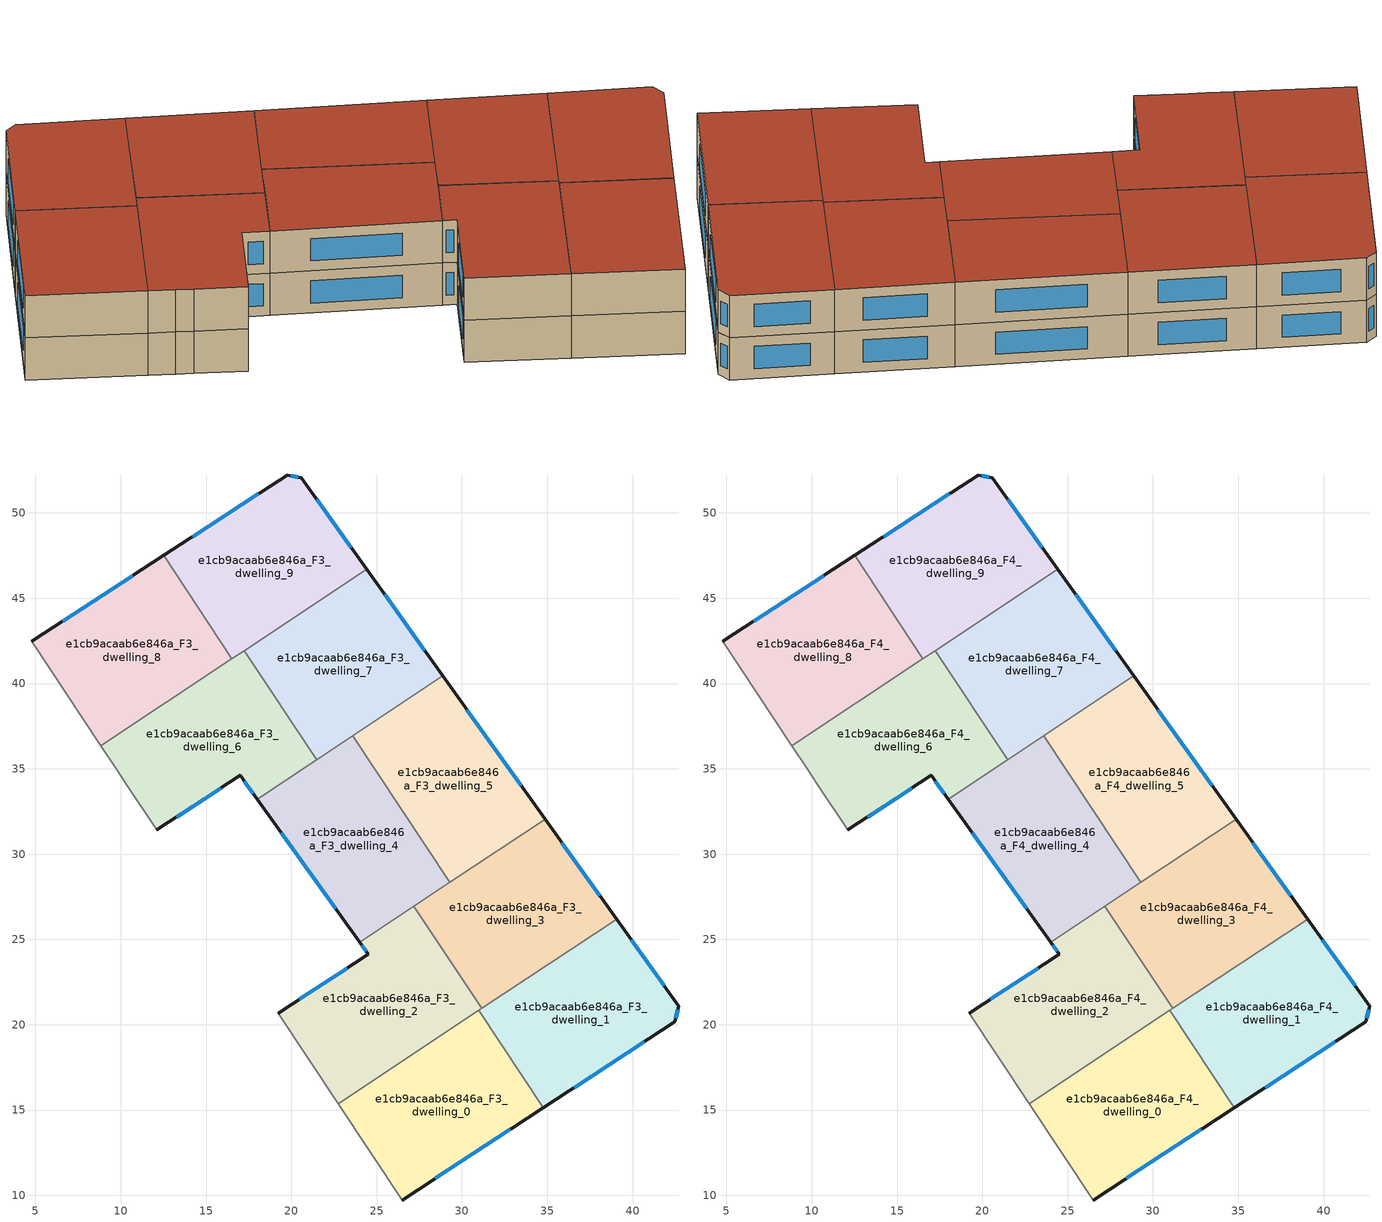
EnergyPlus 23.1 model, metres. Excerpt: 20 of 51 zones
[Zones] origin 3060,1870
e1cb9acaab6e846a_F3_dwelling_0
 floor to e1cb9acaab6e846a_F2_dwelling_0 (EU_floor_Construction): 30.98,20.84 34.77,15.13 26.5,9.73 22.76,15.38 z9
 wall outside (EU_wall_Construction): 26.5,9.73 34.77,15.13 z9:12
 wall to e1cb9acaab6e846a_F3_dwelling_1 (EU_wall_Construction): 34.77,15.13 30.98,20.84 z9:12
 wall adiabatic (EU_wall_Construction): 22.76,15.38 26.5,9.73 z9:12
 wall to e1cb9acaab6e846a_F3_dwelling_2 (EU_wall_Construction): 30.98,20.84 22.76,15.38 z9:12
 window (EU_Window_Construction): 28.44,11 32.83,13.86 z9.7:11.3
e1cb9acaab6e846a_F3_dwelling_1
 floor to e1cb9acaab6e846a_F2_dwelling_1 (EU_floor_Construction): 39.06,26.19 42.71,21.08 42.49,20.17 34.77,15.13 30.98,20.84 z9
 wall outside (EU_wall_Construction): 34.77,15.13 42.49,20.17 42.71,21.08 39.06,26.19 z9:12
 wall to e1cb9acaab6e846a_F3_dwelling_3 (EU_wall_Construction): 39.06,26.19 31.17,20.96 z9:12
 wall to e1cb9acaab6e846a_F3_dwelling_2 (EU_wall_Construction): 31.17,20.96 30.98,20.84 z9:12
 window (EU_Window_Construction): 41.85,22.28 39.92,24.99 / 42.54,20.39 42.66,20.87 / 36.58,16.31 40.67,18.99 z9.7:11.3
e1cb9acaab6e846a_F3_dwelling_2
 floor to e1cb9acaab6e846a_F2_dwelling_2 (EU_floor_Construction): 27.19,26.95 31.17,20.96 22.76,15.38 19.24,20.68 24.51,24.13 24,24.84 z9
 wall outside (EU_wall_Construction): 24,24.84 24.51,24.13 19.24,20.68 z9:12
 wall to e1cb9acaab6e846a_F3_dwelling_3 (EU_wall_Construction): 31.17,20.96 27.19,26.95 z9:12
 wall adiabatic (EU_wall_Construction): 19.24,20.68 22.76,15.38 z9:12
 wall to e1cb9acaab6e846a_F3_dwelling_4 (EU_wall_Construction): 27.19,26.95 24,24.84 z9:12
 window (EU_Window_Construction): 24.12,24.67 24.39,24.3 / 23.27,23.32 20.48,21.49 z9.7:11.3
e1cb9acaab6e846a_F3_dwelling_3
 floor to e1cb9acaab6e846a_F2_dwelling_3 (EU_floor_Construction): 34.88,32.05 39.06,26.19 31.17,20.96 27.19,26.95 z9
 wall outside (EU_wall_Construction): 39.06,26.19 34.88,32.05 z9:12
 wall to e1cb9acaab6e846a_F3_dwelling_5 (EU_wall_Construction): 34.88,32.05 29.29,28.35 z9:12
 wall to e1cb9acaab6e846a_F3_dwelling_4 (EU_wall_Construction): 29.29,28.35 27.19,26.95 z9:12
 window (EU_Window_Construction): 38.08,27.57 35.86,30.68 z9.7:11.3
e1cb9acaab6e846a_F3_dwelling_4
 floor to e1cb9acaab6e846a_F2_dwelling_4 (EU_floor_Construction): 23.59,36.94 29.29,28.35 24,24.84 18.01,33.23 z9
 wall outside (EU_wall_Construction): 18.01,33.23 24,24.84 z9:12
 wall to e1cb9acaab6e846a_F3_dwelling_5 (EU_wall_Construction): 29.29,28.35 23.59,36.94 z9:12
 wall to e1cb9acaab6e846a_F3_dwelling_6 (EU_wall_Construction): 21.48,35.53 18.01,33.23 z9:12
 wall to e1cb9acaab6e846a_F3_dwelling_7 (EU_wall_Construction): 23.59,36.94 21.48,35.53 z9:12
 window (EU_Window_Construction): 19.41,31.26 22.59,26.81 z9.7:11.3
e1cb9acaab6e846a_F3_dwelling_5
 floor to e1cb9acaab6e846a_F2_dwelling_5 (EU_floor_Construction): 28.88,40.45 34.88,32.05 29.29,28.35 23.59,36.94 z9
 wall outside (EU_wall_Construction): 34.88,32.05 28.88,40.45 z9:12
 wall to e1cb9acaab6e846a_F3_dwelling_7 (EU_wall_Construction): 28.88,40.45 23.59,36.94 z9:12
 window (EU_Window_Construction): 33.47,34.02 30.29,38.48 z9.7:11.3
e1cb9acaab6e846a_F3_dwelling_6
 floor to e1cb9acaab6e846a_F2_dwelling_6 (EU_floor_Construction): 17.23,41.93 21.48,35.53 18.01,33.23 17.02,34.61 12.12,31.42 10.33,34.11 9.73,35 8.83,36.36 z9
 wall outside (EU_wall_Construction): 12.12,31.42 17.02,34.61 18.01,33.23 z9:12
 wall adiabatic (EU_wall_Construction): 8.83,36.36 9.73,35 10.33,34.11 12.12,31.42 z9:12
 wall to e1cb9acaab6e846a_F3_dwelling_8 (EU_wall_Construction): 16.52,41.46 8.83,36.36 z9:12
 wall to e1cb9acaab6e846a_F3_dwelling_7 (EU_wall_Construction): 21.48,35.53 17.23,41.93 z9:12
 wall to e1cb9acaab6e846a_F3_dwelling_9 (EU_wall_Construction): 17.23,41.93 16.52,41.46 z9:12
 window (EU_Window_Construction): 17.25,34.29 17.77,33.56 / 13.27,32.17 15.87,33.86 z9.7:11.3
e1cb9acaab6e846a_F3_dwelling_7
 floor to e1cb9acaab6e846a_F2_dwelling_7 (EU_floor_Construction): 24.42,46.7 28.88,40.45 21.48,35.53 17.23,41.93 z9
 wall outside (EU_wall_Construction): 28.88,40.45 24.42,46.7 z9:12
 wall to e1cb9acaab6e846a_F3_dwelling_9 (EU_wall_Construction): 24.42,46.7 17.23,41.93 z9:12
 window (EU_Window_Construction): 27.83,41.92 25.46,45.23 z9.7:11.3
e1cb9acaab6e846a_F3_dwelling_8
 floor to e1cb9acaab6e846a_F2_dwelling_8 (EU_floor_Construction): 12.51,47.51 16.52,41.46 8.83,36.36 4.78,42.47 z9
 wall outside (EU_wall_Construction): 12.51,47.51 4.78,42.47 z9:12
 wall to e1cb9acaab6e846a_F3_dwelling_9 (EU_wall_Construction): 16.52,41.46 12.51,47.51 z9:12
 wall adiabatic (EU_wall_Construction): 4.78,42.47 8.83,36.36 z9:12
 window (EU_Window_Construction): 10.7,46.33 6.6,43.66 z9.7:11.3
e1cb9acaab6e846a_F3_dwelling_9
 floor to e1cb9acaab6e846a_F2_dwelling_9 (EU_floor_Construction): 20.59,52.06 24.42,46.7 16.52,41.46 12.51,47.51 19.76,52.23 z9
 wall outside (EU_wall_Construction): 24.42,46.7 20.59,52.06 19.76,52.23 12.51,47.51 z9:12
 window (EU_Window_Construction): 18.06,51.12 14.21,48.62 / 20.39,52.1 19.95,52.19 / 23.52,47.96 21.49,50.8 z9.7:11.3
e1cb9acaab6e846a_F4_dwelling_0
 floor to e1cb9acaab6e846a_F3_dwelling_0 (EU_floor_Construction): 30.98,20.84 34.77,15.13 26.5,9.73 22.76,15.38 z12
 wall outside (EU_wall_Construction): 26.5,9.73 34.77,15.13 z12:15
 wall to e1cb9acaab6e846a_F4_dwelling_1 (EU_wall_Construction): 34.77,15.13 30.98,20.84 z12:15
 wall adiabatic (EU_wall_Construction): 22.76,15.38 26.5,9.73 z12:15
 wall to e1cb9acaab6e846a_F4_dwelling_2 (EU_wall_Construction): 30.98,20.84 22.76,15.38 z12:15
 window (EU_Window_Construction): 28.44,11 32.83,13.86 z12.7:14.3
 roof outside (EU_roof_Construction): 34.77,15.13 30.98,20.84 22.76,15.38 26.5,9.73 z15
e1cb9acaab6e846a_F4_dwelling_1
 floor to e1cb9acaab6e846a_F3_dwelling_1 (EU_floor_Construction): 39.06,26.19 42.71,21.08 42.49,20.17 34.77,15.13 30.98,20.84 z12
 wall outside (EU_wall_Construction): 34.77,15.13 42.49,20.17 42.71,21.08 39.06,26.19 z12:15
 wall to e1cb9acaab6e846a_F4_dwelling_3 (EU_wall_Construction): 39.06,26.19 31.17,20.96 z12:15
 wall to e1cb9acaab6e846a_F4_dwelling_2 (EU_wall_Construction): 31.17,20.96 30.98,20.84 z12:15
 window (EU_Window_Construction): 41.85,22.28 39.92,24.99 / 42.54,20.39 42.66,20.87 / 36.58,16.31 40.67,18.99 z12.7:14.3
 roof outside (EU_roof_Construction): 42.49,20.17 42.71,21.08 39.06,26.19 30.98,20.84 34.77,15.13 z15
e1cb9acaab6e846a_F4_dwelling_2
 floor to e1cb9acaab6e846a_F3_dwelling_2 (EU_floor_Construction): 27.19,26.95 31.17,20.96 22.76,15.38 19.24,20.68 24.51,24.13 24,24.84 z12
 wall outside (EU_wall_Construction): 24,24.84 24.51,24.13 19.24,20.68 z12:15
 wall to e1cb9acaab6e846a_F4_dwelling_3 (EU_wall_Construction): 31.17,20.96 27.19,26.95 z12:15
 wall adiabatic (EU_wall_Construction): 19.24,20.68 22.76,15.38 z12:15
 wall to e1cb9acaab6e846a_F4_dwelling_4 (EU_wall_Construction): 27.19,26.95 24,24.84 z12:15
 window (EU_Window_Construction): 24.12,24.67 24.39,24.3 / 23.27,23.32 20.48,21.49 z12.7:14.3
 roof outside (EU_roof_Construction): 31.17,20.96 27.19,26.95 24,24.84 24.51,24.13 19.24,20.68 22.76,15.38 z15
e1cb9acaab6e846a_F4_dwelling_3
 floor to e1cb9acaab6e846a_F3_dwelling_3 (EU_floor_Construction): 34.88,32.05 39.06,26.19 31.17,20.96 27.19,26.95 z12
 wall outside (EU_wall_Construction): 39.06,26.19 34.88,32.05 z12:15
 wall to e1cb9acaab6e846a_F4_dwelling_5 (EU_wall_Construction): 34.88,32.05 29.29,28.35 z12:15
 wall to e1cb9acaab6e846a_F4_dwelling_4 (EU_wall_Construction): 29.29,28.35 27.19,26.95 z12:15
 window (EU_Window_Construction): 38.08,27.57 35.86,30.68 z12.7:14.3
 roof outside (EU_roof_Construction): 39.06,26.19 34.88,32.05 27.19,26.95 31.17,20.96 z15
e1cb9acaab6e846a_F4_dwelling_4
 floor to e1cb9acaab6e846a_F3_dwelling_4 (EU_floor_Construction): 23.59,36.94 29.29,28.35 24,24.84 18.01,33.23 z12
 wall outside (EU_wall_Construction): 18.01,33.23 24,24.84 z12:15
 wall to e1cb9acaab6e846a_F4_dwelling_5 (EU_wall_Construction): 29.29,28.35 23.59,36.94 z12:15
 wall to e1cb9acaab6e846a_F4_dwelling_6 (EU_wall_Construction): 21.48,35.53 18.01,33.23 z12:15
 wall to e1cb9acaab6e846a_F4_dwelling_7 (EU_wall_Construction): 23.59,36.94 21.48,35.53 z12:15
 window (EU_Window_Construction): 19.41,31.26 22.59,26.81 z12.7:14.3
 roof outside (EU_roof_Construction): 29.29,28.35 23.59,36.94 18.01,33.23 24,24.84 z15
e1cb9acaab6e846a_F4_dwelling_5
 floor to e1cb9acaab6e846a_F3_dwelling_5 (EU_floor_Construction): 28.88,40.45 34.88,32.05 29.29,28.35 23.59,36.94 z12
 wall outside (EU_wall_Construction): 34.88,32.05 28.88,40.45 z12:15
 wall to e1cb9acaab6e846a_F4_dwelling_7 (EU_wall_Construction): 28.88,40.45 23.59,36.94 z12:15
 window (EU_Window_Construction): 33.47,34.02 30.29,38.48 z12.7:14.3
 roof outside (EU_roof_Construction): 34.88,32.05 28.88,40.45 23.59,36.94 29.29,28.35 z15
e1cb9acaab6e846a_F4_dwelling_6
 floor to e1cb9acaab6e846a_F3_dwelling_6 (EU_floor_Construction): 17.23,41.93 21.48,35.53 18.01,33.23 17.02,34.61 12.12,31.42 10.33,34.11 9.73,35 8.83,36.36 z12
 wall outside (EU_wall_Construction): 12.12,31.42 17.02,34.61 18.01,33.23 z12:15
 wall adiabatic (EU_wall_Construction): 8.83,36.36 9.73,35 10.33,34.11 12.12,31.42 z12:15
 wall to e1cb9acaab6e846a_F4_dwelling_8 (EU_wall_Construction): 16.52,41.46 8.83,36.36 z12:15
 wall to e1cb9acaab6e846a_F4_dwelling_7 (EU_wall_Construction): 21.48,35.53 17.23,41.93 z12:15
 wall to e1cb9acaab6e846a_F4_dwelling_9 (EU_wall_Construction): 17.23,41.93 16.52,41.46 z12:15
 window (EU_Window_Construction): 17.25,34.29 17.77,33.56 / 13.27,32.17 15.87,33.86 z12.7:14.3
 roof outside (EU_roof_Construction): 18.01,33.23 21.48,35.53 17.23,41.93 8.83,36.36 9.73,35 10.33,34.11 12.12,31.42 17.02,34.61 z15
e1cb9acaab6e846a_F4_dwelling_7
 floor to e1cb9acaab6e846a_F3_dwelling_7 (EU_floor_Construction): 24.42,46.7 28.88,40.45 21.48,35.53 17.23,41.93 z12
 wall outside (EU_wall_Construction): 28.88,40.45 24.42,46.7 z12:15
 wall to e1cb9acaab6e846a_F4_dwelling_9 (EU_wall_Construction): 24.42,46.7 17.23,41.93 z12:15
 window (EU_Window_Construction): 27.83,41.92 25.46,45.23 z12.7:14.3
 roof outside (EU_roof_Construction): 28.88,40.45 24.42,46.7 17.23,41.93 21.48,35.53 z15
e1cb9acaab6e846a_F4_dwelling_8
 floor to e1cb9acaab6e846a_F3_dwelling_8 (EU_floor_Construction): 12.51,47.51 16.52,41.46 8.83,36.36 4.78,42.47 z12
 wall outside (EU_wall_Construction): 12.51,47.51 4.78,42.47 z12:15
 wall to e1cb9acaab6e846a_F4_dwelling_9 (EU_wall_Construction): 16.52,41.46 12.51,47.51 z12:15
 wall adiabatic (EU_wall_Construction): 4.78,42.47 8.83,36.36 z12:15
 window (EU_Window_Construction): 10.7,46.33 6.6,43.66 z12.7:14.3
 roof outside (EU_roof_Construction): 16.52,41.46 12.51,47.51 4.78,42.47 8.83,36.36 z15
e1cb9acaab6e846a_F4_dwelling_9
 floor to e1cb9acaab6e846a_F3_dwelling_9 (EU_floor_Construction): 20.59,52.06 24.42,46.7 16.52,41.46 12.51,47.51 19.76,52.23 z12
 wall outside (EU_wall_Construction): 24.42,46.7 20.59,52.06 19.76,52.23 12.51,47.51 z12:15
 window (EU_Window_Construction): 18.06,51.12 14.21,48.62 / 20.39,52.1 19.95,52.19 / 23.52,47.96 21.49,50.8 z12.7:14.3
 roof outside (EU_roof_Construction): 24.42,46.7 20.59,52.06 19.76,52.23 12.51,47.51 16.52,41.46 z15
[Building]
EU S2 Campaign: North Axis=0; Terrain=City; Solar Distribution=FullExterior
[Site:Location]
Budapest.Ferenc.Liszt.Intl.AP: Latitude=47.437; Longitude=19.256; Time Zone=1; Elevation=185
[SizingPeriod:WeatherFileDays]
AnnualSizingPeriod: Begin Month=1; Begin Day of Month=1; End Month=12; End Day of Month=31; Day of Week for Start Day=Monday; Use Weather File Daylight Saving Period=No; Use Weather File Rain and Snow Indicators=No
[MATERIAL]
EU_InternalMass_Material: Roughness=MediumRough; Thickness=0.1; Conductivity=1; Density=1800; Specific Heat=900; Thermal Absorptance=0.9; Solar Absorptance=0.7; Visible Absorptance=0.7
[MATERIAL:NOMASS] Roughness=MediumRough; Thermal Absorptance=0.9; Solar Absorptance=0.7; Visible Absorptance=0.7
Name | Thermal Resistance
EU_wall_NoMass | 0.832559
EU_roof_NoMass | 1.39638
EU_floor_NoMass | 0.872794
[WINDOWMATERIAL:SIMPLEGLAZINGSYSTEM]
EU_Window_SimpleGlazing: UFactor=2.79869; Solar Heat Gain Coefficient=0.75; Visible Transmittance=0.75
[CONSTRUCTION]
EU_wall_Construction: EU_wall_NoMass
EU_roof_Construction: EU_roof_NoMass
EU_floor_Construction: EU_floor_NoMass
EU_Window_Construction: EU_Window_SimpleGlazing
EU_InternalMass_Construction: EU_InternalMass_Material
[ZONE] Type=1; Multiplier=1; Ceiling Height=autocalculate; Floor Area=autocalculate; Part of Total Floor Area=Yes
Name | Volume
e1cb9acaab6e846a_F3_dwelling_0; e1cb9acaab6e846a_F4_dwelling_0 | 201.839
e1cb9acaab6e846a_F3_dwelling_1; e1cb9acaab6e846a_F4_dwelling_1 | 201.838
e1cb9acaab6e846a_F3_dwelling_2; e1cb9acaab6e846a_F4_dwelling_2 | 201.818
e1cb9acaab6e846a_F3_dwelling_3; e1cb9acaab6e846a_F4_dwelling_3 | 201.812
e1cb9acaab6e846a_F3_dwelling_4; e1cb9acaab6e846a_F4_dwelling_4 | 201.844
e1cb9acaab6e846a_F3_dwelling_5; e1cb9acaab6e846a_F4_dwelling_5; e1cb9acaab6e846a_F3_dwelling_7; e1cb9acaab6e846a_F4_dwelling_7 | 201.825
e1cb9acaab6e846a_F3_dwelling_6; e1cb9acaab6e846a_F4_dwelling_6 | 201.827
e1cb9acaab6e846a_F3_dwelling_8; e1cb9acaab6e846a_F4_dwelling_8 | 201.82
e1cb9acaab6e846a_F3_dwelling_9; e1cb9acaab6e846a_F4_dwelling_9 | 201.814
[INTERNALMASS] Construction=EU_InternalMass_Construction
Name | Zone or ZoneList | Surface Area
e1cb9acaab6e846a_F3_dwelling_0_EU_InternalMass | e1cb9acaab6e846a_F3_dwelling_0 | 67.2795
e1cb9acaab6e846a_F3_dwelling_1_EU_InternalMass | e1cb9acaab6e846a_F3_dwelling_1 | 67.2792
e1cb9acaab6e846a_F3_dwelling_2_EU_InternalMass | e1cb9acaab6e846a_F3_dwelling_2 | 67.2729
e1cb9acaab6e846a_F3_dwelling_3_EU_InternalMass | e1cb9acaab6e846a_F3_dwelling_3 | 67.2741
e1cb9acaab6e846a_F3_dwelling_4_EU_InternalMass | e1cb9acaab6e846a_F3_dwelling_4 | 67.2815
e1cb9acaab6e846a_F3_dwelling_5_EU_InternalMass | e1cb9acaab6e846a_F3_dwelling_5 | 67.2753
e1cb9acaab6e846a_F3_dwelling_6_EU_InternalMass | e1cb9acaab6e846a_F3_dwelling_6 | 67.2756
e1cb9acaab6e846a_F3_dwelling_7_EU_InternalMass | e1cb9acaab6e846a_F3_dwelling_7 | 67.2749
e1cb9acaab6e846a_F3_dwelling_8_EU_InternalMass | e1cb9acaab6e846a_F3_dwelling_8 | 67.2732
e1cb9acaab6e846a_F3_dwelling_9_EU_InternalMass | e1cb9acaab6e846a_F3_dwelling_9 | 67.2714
e1cb9acaab6e846a_F4_dwelling_0_EU_InternalMass | e1cb9acaab6e846a_F4_dwelling_0 | 67.2795
e1cb9acaab6e846a_F4_dwelling_1_EU_InternalMass | e1cb9acaab6e846a_F4_dwelling_1 | 67.2792
e1cb9acaab6e846a_F4_dwelling_2_EU_InternalMass | e1cb9acaab6e846a_F4_dwelling_2 | 67.2729
e1cb9acaab6e846a_F4_dwelling_3_EU_InternalMass | e1cb9acaab6e846a_F4_dwelling_3 | 67.2741
e1cb9acaab6e846a_F4_dwelling_4_EU_InternalMass | e1cb9acaab6e846a_F4_dwelling_4 | 67.2815
e1cb9acaab6e846a_F4_dwelling_5_EU_InternalMass | e1cb9acaab6e846a_F4_dwelling_5 | 67.2753
e1cb9acaab6e846a_F4_dwelling_6_EU_InternalMass | e1cb9acaab6e846a_F4_dwelling_6 | 67.2756
e1cb9acaab6e846a_F4_dwelling_7_EU_InternalMass | e1cb9acaab6e846a_F4_dwelling_7 | 67.2749
e1cb9acaab6e846a_F4_dwelling_8_EU_InternalMass | e1cb9acaab6e846a_F4_dwelling_8 | 67.2732
e1cb9acaab6e846a_F4_dwelling_9_EU_InternalMass | e1cb9acaab6e846a_F4_dwelling_9 | 67.2714
[OTHEREQUIPMENT] Fuel Type=Electricity; Design Level Calculation Method=Watts/Area; Power per Zone Floor Area=1; Fraction Latent=0; Fraction Radiant=0; Fraction Lost=0; Carbon Dioxide Generation Rate=0; EndUse Subcategory=EU_Step8_InternalGains
Name | Zone or ZoneList or Space or SpaceList | Schedule
EU_Step8_InternalGain_e1cb9acaab6e846a_F3_dwelling_0_f000 | e1cb9acaab6e846a_F3_dwelling_0 | EU_Step8_GainSchedule_e1cb9acaab6e846a_F3_dwelling_0_f000
EU_Step8_InternalGain_e1cb9acaab6e846a_F3_dwelling_1_f000 | e1cb9acaab6e846a_F3_dwelling_1 | EU_Step8_GainSchedule_e1cb9acaab6e846a_F3_dwelling_1_f000
EU_Step8_InternalGain_e1cb9acaab6e846a_F3_dwelling_2_f000 | e1cb9acaab6e846a_F3_dwelling_2 | EU_Step8_GainSchedule_e1cb9acaab6e846a_F3_dwelling_2_f000
EU_Step8_InternalGain_e1cb9acaab6e846a_F3_dwelling_3_f000 | e1cb9acaab6e846a_F3_dwelling_3 | EU_Step8_GainSchedule_e1cb9acaab6e846a_F3_dwelling_3_f000
EU_Step8_InternalGain_e1cb9acaab6e846a_F3_dwelling_4_f000 | e1cb9acaab6e846a_F3_dwelling_4 | EU_Step8_GainSchedule_e1cb9acaab6e846a_F3_dwelling_4_f000
EU_Step8_InternalGain_e1cb9acaab6e846a_F3_dwelling_5_f000 | e1cb9acaab6e846a_F3_dwelling_5 | EU_Step8_GainSchedule_e1cb9acaab6e846a_F3_dwelling_5_f000
EU_Step8_InternalGain_e1cb9acaab6e846a_F3_dwelling_6_f000 | e1cb9acaab6e846a_F3_dwelling_6 | EU_Step8_GainSchedule_e1cb9acaab6e846a_F3_dwelling_6_f000
EU_Step8_InternalGain_e1cb9acaab6e846a_F3_dwelling_7_f000 | e1cb9acaab6e846a_F3_dwelling_7 | EU_Step8_GainSchedule_e1cb9acaab6e846a_F3_dwelling_7_f000
EU_Step8_InternalGain_e1cb9acaab6e846a_F3_dwelling_8_f000 | e1cb9acaab6e846a_F3_dwelling_8 | EU_Step8_GainSchedule_e1cb9acaab6e846a_F3_dwelling_8_f000
EU_Step8_InternalGain_e1cb9acaab6e846a_F3_dwelling_9_f000 | e1cb9acaab6e846a_F3_dwelling_9 | EU_Step8_GainSchedule_e1cb9acaab6e846a_F3_dwelling_9_f000
EU_Step8_InternalGain_e1cb9acaab6e846a_F4_dwelling_0_f000 | e1cb9acaab6e846a_F4_dwelling_0 | EU_Step8_GainSchedule_e1cb9acaab6e846a_F4_dwelling_0_f000
EU_Step8_InternalGain_e1cb9acaab6e846a_F4_dwelling_1_f000 | e1cb9acaab6e846a_F4_dwelling_1 | EU_Step8_GainSchedule_e1cb9acaab6e846a_F4_dwelling_1_f000
EU_Step8_InternalGain_e1cb9acaab6e846a_F4_dwelling_2_f000 | e1cb9acaab6e846a_F4_dwelling_2 | EU_Step8_GainSchedule_e1cb9acaab6e846a_F4_dwelling_2_f000
EU_Step8_InternalGain_e1cb9acaab6e846a_F4_dwelling_3_f000 | e1cb9acaab6e846a_F4_dwelling_3 | EU_Step8_GainSchedule_e1cb9acaab6e846a_F4_dwelling_3_f000
EU_Step8_InternalGain_e1cb9acaab6e846a_F4_dwelling_4_f000 | e1cb9acaab6e846a_F4_dwelling_4 | EU_Step8_GainSchedule_e1cb9acaab6e846a_F4_dwelling_4_f000
EU_Step8_InternalGain_e1cb9acaab6e846a_F4_dwelling_5_f000 | e1cb9acaab6e846a_F4_dwelling_5 | EU_Step8_GainSchedule_e1cb9acaab6e846a_F4_dwelling_5_f000
EU_Step8_InternalGain_e1cb9acaab6e846a_F4_dwelling_6_f000 | e1cb9acaab6e846a_F4_dwelling_6 | EU_Step8_GainSchedule_e1cb9acaab6e846a_F4_dwelling_6_f000
EU_Step8_InternalGain_e1cb9acaab6e846a_F4_dwelling_7_f000 | e1cb9acaab6e846a_F4_dwelling_7 | EU_Step8_GainSchedule_e1cb9acaab6e846a_F4_dwelling_7_f000
EU_Step8_InternalGain_e1cb9acaab6e846a_F4_dwelling_8_f000 | e1cb9acaab6e846a_F4_dwelling_8 | EU_Step8_GainSchedule_e1cb9acaab6e846a_F4_dwelling_8_f000
EU_Step8_InternalGain_e1cb9acaab6e846a_F4_dwelling_9_f000 | e1cb9acaab6e846a_F4_dwelling_9 | EU_Step8_GainSchedule_e1cb9acaab6e846a_F4_dwelling_9_f000
[ZONEVENTILATION:DESIGNFLOWRATE] Schedule=EU_AlwaysOn; Design Flow Rate Calculation Method=AirChanges/Hour; Air Changes per Hour=0.475469; Ventilation Type=Natural; Fan Pressure Rise=0; Fan Total Efficiency=1; Constant Term Coefficient=1; Temperature Term Coefficient=0; Velocity Term Coefficient=0; Velocity Squared Term Coefficient=0; Minimum Indoor Temperature=-100; Maximum Indoor Temperature=100; Delta Temperature=-100; Minimum Outdoor Temperature=-100; Maximum Outdoor Temperature=100; Maximum Wind Speed=40
Name | Zone or ZoneList or Space or SpaceList
EU_ConstantAir_e1cb9acaab6e846a_F3_dwelling_0 | e1cb9acaab6e846a_F3_dwelling_0
EU_ConstantAir_e1cb9acaab6e846a_F3_dwelling_1 | e1cb9acaab6e846a_F3_dwelling_1
EU_ConstantAir_e1cb9acaab6e846a_F3_dwelling_2 | e1cb9acaab6e846a_F3_dwelling_2
EU_ConstantAir_e1cb9acaab6e846a_F3_dwelling_3 | e1cb9acaab6e846a_F3_dwelling_3
EU_ConstantAir_e1cb9acaab6e846a_F3_dwelling_4 | e1cb9acaab6e846a_F3_dwelling_4
EU_ConstantAir_e1cb9acaab6e846a_F3_dwelling_5 | e1cb9acaab6e846a_F3_dwelling_5
EU_ConstantAir_e1cb9acaab6e846a_F3_dwelling_6 | e1cb9acaab6e846a_F3_dwelling_6
EU_ConstantAir_e1cb9acaab6e846a_F3_dwelling_7 | e1cb9acaab6e846a_F3_dwelling_7
EU_ConstantAir_e1cb9acaab6e846a_F3_dwelling_8 | e1cb9acaab6e846a_F3_dwelling_8
EU_ConstantAir_e1cb9acaab6e846a_F3_dwelling_9 | e1cb9acaab6e846a_F3_dwelling_9
EU_ConstantAir_e1cb9acaab6e846a_F4_dwelling_0 | e1cb9acaab6e846a_F4_dwelling_0
EU_ConstantAir_e1cb9acaab6e846a_F4_dwelling_1 | e1cb9acaab6e846a_F4_dwelling_1
EU_ConstantAir_e1cb9acaab6e846a_F4_dwelling_2 | e1cb9acaab6e846a_F4_dwelling_2
EU_ConstantAir_e1cb9acaab6e846a_F4_dwelling_3 | e1cb9acaab6e846a_F4_dwelling_3
EU_ConstantAir_e1cb9acaab6e846a_F4_dwelling_4 | e1cb9acaab6e846a_F4_dwelling_4
EU_ConstantAir_e1cb9acaab6e846a_F4_dwelling_5 | e1cb9acaab6e846a_F4_dwelling_5
EU_ConstantAir_e1cb9acaab6e846a_F4_dwelling_6 | e1cb9acaab6e846a_F4_dwelling_6
EU_ConstantAir_e1cb9acaab6e846a_F4_dwelling_7 | e1cb9acaab6e846a_F4_dwelling_7
EU_ConstantAir_e1cb9acaab6e846a_F4_dwelling_8 | e1cb9acaab6e846a_F4_dwelling_8
EU_ConstantAir_e1cb9acaab6e846a_F4_dwelling_9 | e1cb9acaab6e846a_F4_dwelling_9
[HVACTEMPLATE:THERMOSTAT] Constant Heating Setpoint=20; Constant Cooling Setpoint=50
EU_HeatOnly_e1cb9acaab6e846a_F0_dwelling_10; EU_HeatOnly_e1cb9acaab6e846a_F1_dwelling_0; EU_HeatOnly_e1cb9acaab6e846a_F1_dwelling_1; EU_HeatOnly_e1cb9acaab6e846a_F1_dwelling_2; EU_HeatOnly_e1cb9acaab6e846a_F1_dwelling_3; EU_HeatOnly_e1cb9acaab6e846a_F1_dwelling_4; EU_HeatOnly_e1cb9acaab6e846a_F1_dwelling_5; EU_HeatOnly_e1cb9acaab6e846a_F1_dwelling_6; EU_HeatOnly_e1cb9acaab6e846a_F1_dwelling_7; EU_HeatOnly_e1cb9acaab6e846a_F1_dwelling_8; EU_HeatOnly_e1cb9acaab6e846a_F1_dwelling_9; EU_HeatOnly_e1cb9acaab6e846a_F2_dwelling_0; EU_HeatOnly_e1cb9acaab6e846a_F2_dwelling_1; EU_HeatOnly_e1cb9acaab6e846a_F2_dwelling_2; EU_HeatOnly_e1cb9acaab6e846a_F2_dwelling_3; EU_HeatOnly_e1cb9acaab6e846a_F2_dwelling_4; EU_HeatOnly_e1cb9acaab6e846a_F2_dwelling_5; EU_HeatOnly_e1cb9acaab6e846a_F2_dwelling_6; EU_HeatOnly_e1cb9acaab6e846a_F2_dwelling_7; EU_HeatOnly_e1cb9acaab6e846a_F2_dwelling_8; EU_HeatOnly_e1cb9acaab6e846a_F2_dwelling_9; EU_HeatOnly_e1cb9acaab6e846a_F3_dwelling_0; EU_HeatOnly_e1cb9acaab6e846a_F3_dwelling_1; EU_HeatOnly_e1cb9acaab6e846a_F3_dwelling_2; EU_HeatOnly_e1cb9acaab6e846a_F3_dwelling_3; EU_HeatOnly_e1cb9acaab6e846a_F3_dwelling_4; EU_HeatOnly_e1cb9acaab6e846a_F3_dwelling_5; EU_HeatOnly_e1cb9acaab6e846a_F3_dwelling_6; EU_HeatOnly_e1cb9acaab6e846a_F3_dwelling_7; EU_HeatOnly_e1cb9acaab6e846a_F3_dwelling_8; EU_HeatOnly_e1cb9acaab6e846a_F3_dwelling_9; EU_HeatOnly_e1cb9acaab6e846a_F4_dwelling_0; EU_HeatOnly_e1cb9acaab6e846a_F4_dwelling_1; EU_HeatOnly_e1cb9acaab6e846a_F4_dwelling_2; EU_HeatOnly_e1cb9acaab6e846a_F4_dwelling_3; EU_HeatOnly_e1cb9acaab6e846a_F4_dwelling_4; EU_HeatOnly_e1cb9acaab6e846a_F4_dwelling_5; EU_HeatOnly_e1cb9acaab6e846a_F4_dwelling_6; EU_HeatOnly_e1cb9acaab6e846a_F4_dwelling_7; EU_HeatOnly_e1cb9acaab6e846a_F4_dwelling_8; EU_HeatOnly_e1cb9acaab6e846a_F4_dwelling_9
[HVACTEMPLATE:ZONE:IDEALLOADSAIRSYSTEM] System Availability Schedule=EU_AlwaysOn; Maximum Heating Supply Air Temperature=50; Minimum Cooling Supply Air Temperature=13; Maximum Heating Supply Air Humidity Ratio=0.0156; Minimum Cooling Supply Air Humidity Ratio=0.0077; Heating Limit=NoLimit; Cooling Limit=NoLimit; Heating Availability Schedule=EU_AlwaysOn; Cooling Availability Schedule=EU_CoolingOff; Dehumidification Control Type=ConstantSensibleHeatRatio; Cooling Sensible Heat Ratio=0.7; Dehumidification Setpoint=60; Humidification Control Type=None; Humidification Setpoint=30; Outdoor Air Method=None; Outdoor Air Flow Rate per Person=0.00944; Outdoor Air Flow Rate per Zone Floor Area=0; Outdoor Air Flow Rate per Zone=0; Demand Controlled Ventilation Type=None; Outdoor Air Economizer Type=NoEconomizer; Heat Recovery Type=None; Sensible Heat Recovery Effectiveness=0.7; Latent Heat Recovery Effectiveness=0.65
Name | Template Thermostat
e1cb9acaab6e846a_F3_dwelling_0 | EU_HeatOnly_e1cb9acaab6e846a_F3_dwelling_0
e1cb9acaab6e846a_F3_dwelling_1 | EU_HeatOnly_e1cb9acaab6e846a_F3_dwelling_1
e1cb9acaab6e846a_F3_dwelling_2 | EU_HeatOnly_e1cb9acaab6e846a_F3_dwelling_2
e1cb9acaab6e846a_F3_dwelling_3 | EU_HeatOnly_e1cb9acaab6e846a_F3_dwelling_3
e1cb9acaab6e846a_F3_dwelling_4 | EU_HeatOnly_e1cb9acaab6e846a_F3_dwelling_4
e1cb9acaab6e846a_F3_dwelling_5 | EU_HeatOnly_e1cb9acaab6e846a_F3_dwelling_5
e1cb9acaab6e846a_F3_dwelling_6 | EU_HeatOnly_e1cb9acaab6e846a_F3_dwelling_6
e1cb9acaab6e846a_F3_dwelling_7 | EU_HeatOnly_e1cb9acaab6e846a_F3_dwelling_7
e1cb9acaab6e846a_F3_dwelling_8 | EU_HeatOnly_e1cb9acaab6e846a_F3_dwelling_8
e1cb9acaab6e846a_F3_dwelling_9 | EU_HeatOnly_e1cb9acaab6e846a_F3_dwelling_9
e1cb9acaab6e846a_F4_dwelling_0 | EU_HeatOnly_e1cb9acaab6e846a_F4_dwelling_0
e1cb9acaab6e846a_F4_dwelling_1 | EU_HeatOnly_e1cb9acaab6e846a_F4_dwelling_1
e1cb9acaab6e846a_F4_dwelling_2 | EU_HeatOnly_e1cb9acaab6e846a_F4_dwelling_2
e1cb9acaab6e846a_F4_dwelling_3 | EU_HeatOnly_e1cb9acaab6e846a_F4_dwelling_3
e1cb9acaab6e846a_F4_dwelling_4 | EU_HeatOnly_e1cb9acaab6e846a_F4_dwelling_4
e1cb9acaab6e846a_F4_dwelling_5 | EU_HeatOnly_e1cb9acaab6e846a_F4_dwelling_5
e1cb9acaab6e846a_F4_dwelling_6 | EU_HeatOnly_e1cb9acaab6e846a_F4_dwelling_6
e1cb9acaab6e846a_F4_dwelling_7 | EU_HeatOnly_e1cb9acaab6e846a_F4_dwelling_7
e1cb9acaab6e846a_F4_dwelling_8 | EU_HeatOnly_e1cb9acaab6e846a_F4_dwelling_8
e1cb9acaab6e846a_F4_dwelling_9 | EU_HeatOnly_e1cb9acaab6e846a_F4_dwelling_9
[SIZING:ZONE] Zone Cooling Design Supply Air Temperature Input Method=SupplyAirTemperature; Zone Cooling Design Supply Air Temperature=13; Zone Heating Design Supply Air Temperature Input Method=SupplyAirTemperature; Zone Heating Design Supply Air Temperature=50; Zone Cooling Design Supply Air Humidity Ratio=0.008; Zone Heating Design Supply Air Humidity Ratio=0.008; Cooling Design Air Flow Method=DesignDay; Cooling Design Air Flow Rate=0; Cooling Minimum Air Flow per Zone Floor Area=0.000762; Cooling Minimum Air Flow=0; Cooling Minimum Air Flow Fraction=0.2; Heating Design Air Flow Method=DesignDay; Heating Design Air Flow Rate=0; Heating Maximum Air Flow per Zone Floor Area=0.002032; Heating Maximum Air Flow=0.141576; Heating Maximum Air Flow Fraction=0.3; Account for Dedicated Outdoor Air System=No; Dedicated Outdoor Air System Control Strategy=NeutralSupplyAir; Dedicated Outdoor Air Low Setpoint Temperature for Design=autosize; Dedicated Outdoor Air High Setpoint Temperature for Design=autosize; Zone Load Sizing Method=Sensible Load Only No Latent Load; Zone Latent Cooling Design Supply Air Humidity Ratio Input Method=HumidityRatioDifference; Zone Cooling Design Supply Air Humidity Ratio Difference=0.005; Zone Latent Heating Design Supply Air Humidity Ratio Input Method=HumidityRatioDifference; Zone Humidification Design Supply Air Humidity Ratio Difference=0.005
e1cb9acaab6e846a_F3_dwelling_0; e1cb9acaab6e846a_F3_dwelling_1; e1cb9acaab6e846a_F3_dwelling_2; e1cb9acaab6e846a_F3_dwelling_3; e1cb9acaab6e846a_F3_dwelling_4; e1cb9acaab6e846a_F3_dwelling_5; e1cb9acaab6e846a_F3_dwelling_6; e1cb9acaab6e846a_F3_dwelling_7; e1cb9acaab6e846a_F3_dwelling_8; e1cb9acaab6e846a_F3_dwelling_9; e1cb9acaab6e846a_F4_dwelling_0; e1cb9acaab6e846a_F4_dwelling_1; e1cb9acaab6e846a_F4_dwelling_2; e1cb9acaab6e846a_F4_dwelling_3; e1cb9acaab6e846a_F4_dwelling_4; e1cb9acaab6e846a_F4_dwelling_5; e1cb9acaab6e846a_F4_dwelling_6; e1cb9acaab6e846a_F4_dwelling_7; e1cb9acaab6e846a_F4_dwelling_8; e1cb9acaab6e846a_F4_dwelling_9
[SCHEDULE:CONSTANT]
Name | Hourly Value
EU_AlwaysOn | 1
EU_CoolingOff | 0
[SCHEDULE:FILE] Column Number=1; Rows to Skip at Top=0; Number of Hours of Data=8760; Column Separator=Comma; Interpolate to Timestep=No; Minutes per Item=60; Adjust Schedule for Daylight Savings=Yes
Name | File
EU_Step8_GainSchedule_e1cb9acaab6e846a_F3_dwelling_0_f000 | ../../schedules/e1cb9acaab6e846a/e1cb9acaab6e846a_F3_dwelling_0_f000_gain.csv
EU_Step8_GainSchedule_e1cb9acaab6e846a_F3_dwelling_1_f000 | ../../schedules/e1cb9acaab6e846a/e1cb9acaab6e846a_F3_dwelling_1_f000_gain.csv
EU_Step8_GainSchedule_e1cb9acaab6e846a_F3_dwelling_2_f000 | ../../schedules/e1cb9acaab6e846a/e1cb9acaab6e846a_F3_dwelling_2_f000_gain.csv
EU_Step8_GainSchedule_e1cb9acaab6e846a_F3_dwelling_3_f000 | ../../schedules/e1cb9acaab6e846a/e1cb9acaab6e846a_F3_dwelling_3_f000_gain.csv
EU_Step8_GainSchedule_e1cb9acaab6e846a_F3_dwelling_4_f000 | ../../schedules/e1cb9acaab6e846a/e1cb9acaab6e846a_F3_dwelling_4_f000_gain.csv
EU_Step8_GainSchedule_e1cb9acaab6e846a_F3_dwelling_5_f000 | ../../schedules/e1cb9acaab6e846a/e1cb9acaab6e846a_F3_dwelling_5_f000_gain.csv
EU_Step8_GainSchedule_e1cb9acaab6e846a_F3_dwelling_6_f000 | ../../schedules/e1cb9acaab6e846a/e1cb9acaab6e846a_F3_dwelling_6_f000_gain.csv
EU_Step8_GainSchedule_e1cb9acaab6e846a_F3_dwelling_7_f000 | ../../schedules/e1cb9acaab6e846a/e1cb9acaab6e846a_F3_dwelling_7_f000_gain.csv
EU_Step8_GainSchedule_e1cb9acaab6e846a_F3_dwelling_8_f000 | ../../schedules/e1cb9acaab6e846a/e1cb9acaab6e846a_F3_dwelling_8_f000_gain.csv
EU_Step8_GainSchedule_e1cb9acaab6e846a_F3_dwelling_9_f000 | ../../schedules/e1cb9acaab6e846a/e1cb9acaab6e846a_F3_dwelling_9_f000_gain.csv
EU_Step8_GainSchedule_e1cb9acaab6e846a_F4_dwelling_0_f000 | ../../schedules/e1cb9acaab6e846a/e1cb9acaab6e846a_F4_dwelling_0_f000_gain.csv
EU_Step8_GainSchedule_e1cb9acaab6e846a_F4_dwelling_1_f000 | ../../schedules/e1cb9acaab6e846a/e1cb9acaab6e846a_F4_dwelling_1_f000_gain.csv
EU_Step8_GainSchedule_e1cb9acaab6e846a_F4_dwelling_2_f000 | ../../schedules/e1cb9acaab6e846a/e1cb9acaab6e846a_F4_dwelling_2_f000_gain.csv
EU_Step8_GainSchedule_e1cb9acaab6e846a_F4_dwelling_3_f000 | ../../schedules/e1cb9acaab6e846a/e1cb9acaab6e846a_F4_dwelling_3_f000_gain.csv
EU_Step8_GainSchedule_e1cb9acaab6e846a_F4_dwelling_4_f000 | ../../schedules/e1cb9acaab6e846a/e1cb9acaab6e846a_F4_dwelling_4_f000_gain.csv
EU_Step8_GainSchedule_e1cb9acaab6e846a_F4_dwelling_5_f000 | ../../schedules/e1cb9acaab6e846a/e1cb9acaab6e846a_F4_dwelling_5_f000_gain.csv
EU_Step8_GainSchedule_e1cb9acaab6e846a_F4_dwelling_6_f000 | ../../schedules/e1cb9acaab6e846a/e1cb9acaab6e846a_F4_dwelling_6_f000_gain.csv
EU_Step8_GainSchedule_e1cb9acaab6e846a_F4_dwelling_7_f000 | ../../schedules/e1cb9acaab6e846a/e1cb9acaab6e846a_F4_dwelling_7_f000_gain.csv
EU_Step8_GainSchedule_e1cb9acaab6e846a_F4_dwelling_8_f000 | ../../schedules/e1cb9acaab6e846a/e1cb9acaab6e846a_F4_dwelling_8_f000_gain.csv
EU_Step8_GainSchedule_e1cb9acaab6e846a_F4_dwelling_9_f000 | ../../schedules/e1cb9acaab6e846a/e1cb9acaab6e846a_F4_dwelling_9_f000_gain.csv
